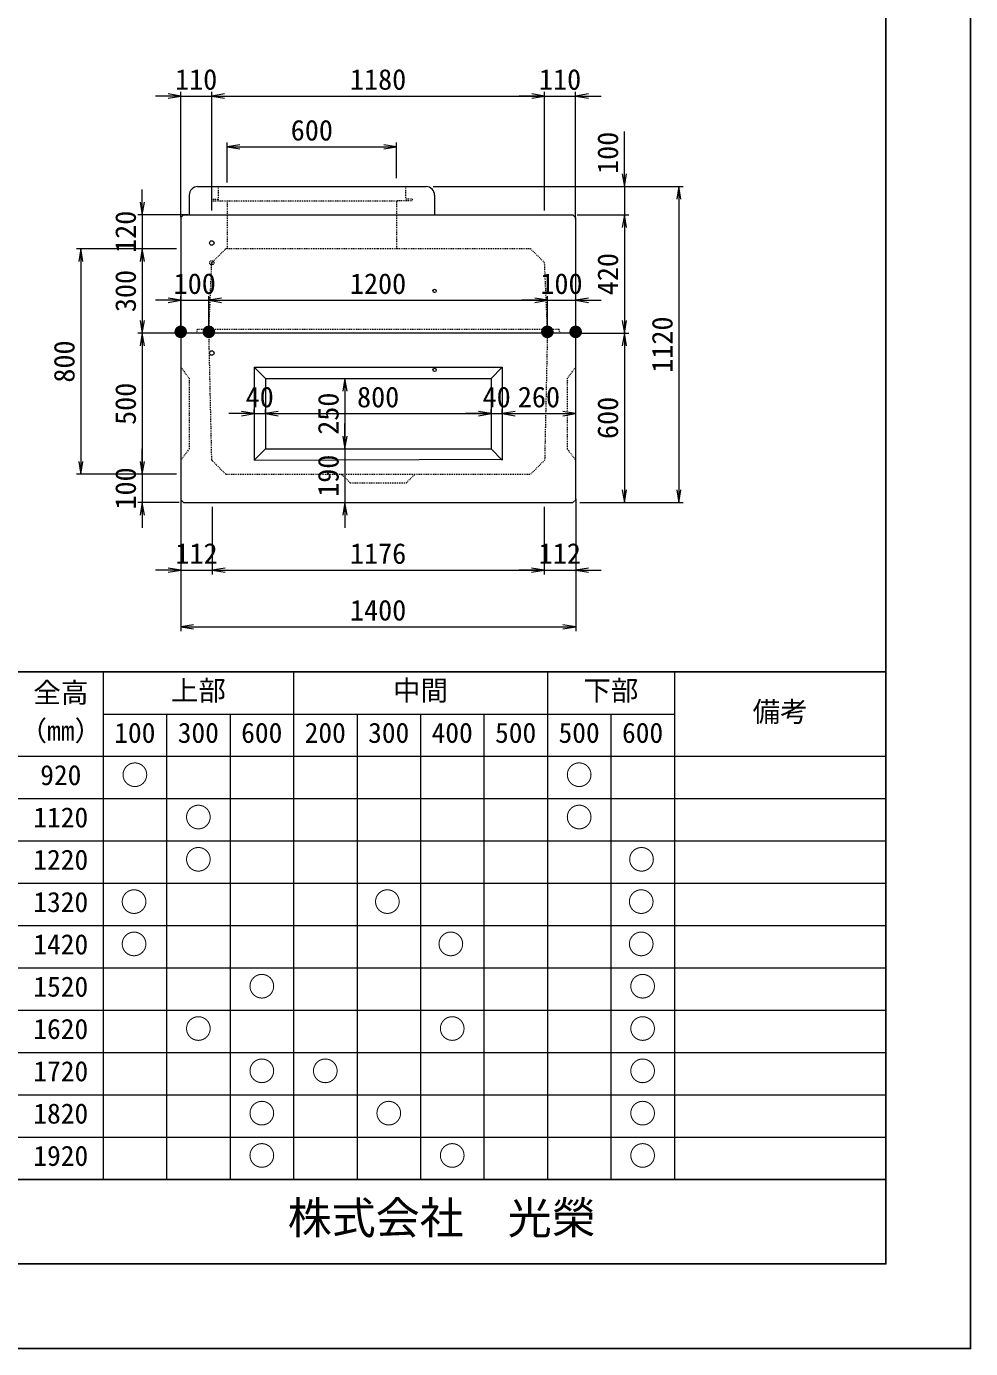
# Model space of a CAD drawing. Units: millimetres, scale not verified. Extents: x -210 to 210, y -148 to 148.
# Drawn here: x 98.4 to 210, y -148.5 to 7.8 of the extents above; entities that cross this region are included whole.
import ezdxf
from ezdxf.enums import TextEntityAlignment as Align

# ---------------------------------------------------------------- set-up
doc = ezdxf.new("R2010")
doc.units = ezdxf.units.MM
doc.header["$PDMODE"] = 32
doc.header["$PDSIZE"] = 0.5
doc.linetypes.add('USER2', pattern=[4.7625, 3.175, -1.5875])
doc.layers.add('0-0', color=7, linetype='Continuous')
for name, color, linetype, lineweight in [('0-1_0', 5, 'Continuous', 25), ('0-2_dims', 2, 'Continuous', 13), ('0-3_pen1実線', 4, 'Continuous', 13), ('0-4_pen2実線', 3, 'Continuous', 13), ('0-5_pen3実線', 7, 'Continuous', 18), ('0-6_pen4実線', 6, 'Continuous', 25), ('0-8_pen2破線', 3, 'USER2', 13), ('0-9_鉄筋１', 7, 'Continuous', 50), ('0-B_draw', 7, 'Continuous', 13)]:
    doc.layers.add(name, color=color, linetype=linetype, lineweight=lineweight)
doc.styles.add('ＭＳ ゴシック', font='')
doc.styles.get('ＭＳ ゴシック').set_extended_font_data('MS Gothic')

# ---------------------------------------------------------------- blocks, each defined once
blk = doc.blocks.new('部分図 1')
at = {"layer": '0-1_0'}
blk.add_lwpolyline([(0, 0), (12600, 0), (12600, 8910), (0, 8910)], close=True, dxfattribs=at)
at = {"layer": '0-2_dims', "lineweight": 18}
for p, q in [((11373, 4120), (11373, 4315)), ((9965, 4135), (9965, 4276)), ((10565, 4150), (10565, 4276)), ((9965, 4261), (10565, 4261)), ((9663.5, 4020), (9663.5, 4110)), ((10695, 4120), (11388, 4120)), ((10710, 4120), (11581, 4120)), ((11373, 4120), (11373, 4020)), ((11566, 4120), (11566, 3000)), ((9825, 4020), (9648.5, 4020)), ((9663.5, 4020), (9663.5, 3900)), ((11205, 4020), (11388, 4020)), ((11205, 4020), (11388, 4020)), ((11373, 4020), (11373, 3930)), ((11373, 4020), (11373, 3600)), ((9770, 3900), (9431, 3900)), ((9446, 3900), (9446, 3100)), ((9785, 3900), (9648.5, 3900)), ((9785, 3900), (9648.5, 3900)), ((9663.5, 3900), (9663.5, 3810)), ((9663.5, 3900), (9663.5, 3600)), ((9800, 3717), (9710, 3717)), ((9800, 3619.1), (9800, 3732)), ((9800, 3717), (9899.7, 3717)), ((9899.7, 3619.1), (9899.7, 3732)), ((9899.7, 3619.1), (9899.7, 3732)), ((9899.7, 3717), (9989.7, 3717)), ((9899.7, 3717), (11099.78, 3717)), ((11099.78, 3717), (11009.78, 3717)), ((11099.78, 3615), (11099.78, 3732)), ((11099.78, 3615), (11099.78, 3732)), ((11099.78, 3717), (11200.1, 3717)), ((11200.1, 3612.84), (11200.1, 3732)), ((11200.1, 3717), (11290.1, 3717)), ((9785, 3600), (9648.5, 3600)), ((9785, 3600), (9648.5, 3600)), ((9663.5, 3600), (9663.5, 3100)), ((11215, 3600), (11388, 3600)), ((11215, 3600), (11388, 3600)), ((11373, 3600), (11373, 3000)), ((10382.1, 3440), (10382.1, 3190)), ((10390.1, 3440), (10397.1, 3440)), ((10060.1, 3315), (10060.1, 3330)), ((10100.1, 3315), (10100.1, 3330)), ((10100.1, 3315), (10100.1, 3330)), ((10900.1, 3315), (10900.1, 3330)), ((10900.1, 3315), (10900.1, 3330)), ((10940.1, 3315), (10940.1, 3330)), ((10940.1, 3315), (10940.1, 3330)), ((11200.1, 3315), (11200.1, 3330)), ((10060.1, 3315), (9970.1, 3315)), ((10060.1, 3315), (10100.1, 3315)), ((10100.1, 3315), (10190.1, 3315)), ((10100.1, 3315), (10900.1, 3315)), ((10900.1, 3315), (10810.1, 3315)), ((10900.1, 3315), (10940.1, 3315)), ((10940.1, 3315), (11030.1, 3315)), ((10940.1, 3315), (11200.1, 3315)), ((10382.1, 3190), (10382.1, 3280)), ((9663.5, 3100), (9663.5, 3190)), ((10382.1, 3190), (10382.1, 3000)), ((10390.1, 3190), (10397.1, 3190)), ((10390.1, 3190), (10397.1, 3190)), ((9770, 3100), (9431, 3100)), ((9785, 3100), (9648.5, 3100)), ((9785, 3100), (9648.5, 3100)), ((9663.5, 3100), (9663.5, 3000)), ((9800.1, 3033.3), (9800.1, 2745)), ((11200.1, 3013), (11200.1, 2745)), ((9795, 3000), (9648.5, 3000)), ((9663.5, 3000), (9663.5, 2910)), ((9912, 2985), (9912, 2745)), ((9912, 2985), (9912, 2745)), ((10364.1, 3000), (10397.1, 3000)), ((10382.1, 3000), (10382.1, 2910)), ((11088.1, 2985), (11088.1, 2745)), ((11088.1, 2985), (11088.1, 2745)), ((11215, 3000), (11388, 3000)), ((11230, 3000), (11581, 3000)), ((9800.1, 2926), (9800.1, 2544)), ((11200.1, 2926), (11200.1, 2544)), ((9800.1, 2760), (9710.1, 2760)), ((9800.1, 2760), (9912, 2760)), ((9912, 2760), (10002, 2760)), ((9912, 2760), (11088.1, 2760)), ((11088.1, 2760), (10998.1, 2760)), ((11088.1, 2760), (11200.1, 2760)), ((11200.1, 2760), (11290.1, 2760)), ((9800.1, 2559), (11200.1, 2559))]:
    blk.add_line(p, q, dxfattribs=at)
for points in [[(10010, 4268.5), (9965, 4261), (10010, 4253.5)], [(10520, 4253.5), (10565, 4261), (10520, 4268.5)], [(11365.5, 4165), (11373, 4120), (11380.5, 4165)], [(11573.5, 4075), (11566, 4120), (11558.5, 4075)], [(9656, 4065), (9663.5, 4020), (9671, 4065)], [(11380.5, 3975), (11373, 4020), (11365.5, 3975)], [(11380.5, 3975), (11373, 4020), (11365.5, 3975)], [(9453.5, 3855), (9446, 3900), (9438.5, 3855)], [(9671, 3855), (9663.5, 3900), (9656, 3855)], [(9671, 3855), (9663.5, 3900), (9656, 3855)], [(9755, 3709.5), (9800, 3717), (9755, 3724.5)], [(9944.7, 3724.5), (9899.7, 3717), (9944.7, 3709.5)], [(9944.7, 3724.5), (9899.7, 3717), (9944.7, 3709.5)], [(11054.78, 3709.5), (11099.78, 3717), (11054.78, 3724.5)], [(11054.78, 3709.5), (11099.78, 3717), (11054.78, 3724.5)], [(11245.1, 3724.5), (11200.1, 3717), (11245.1, 3709.5)], [(9656, 3645), (9663.5, 3600), (9671, 3645)], [(11365.5, 3645), (11373, 3600), (11380.5, 3645)], [(9671, 3555), (9663.5, 3600), (9656, 3555)], [(11380.5, 3555), (11373, 3600), (11365.5, 3555)], [(10389.6, 3395), (10382.1, 3440), (10374.6, 3395)], [(10015.1, 3307.5), (10060.1, 3315), (10015.1, 3322.5)], [(10145.1, 3322.5), (10100.1, 3315), (10145.1, 3307.5)], [(10145.1, 3322.5), (10100.1, 3315), (10145.1, 3307.5)], [(10855.1, 3307.5), (10900.1, 3315), (10855.1, 3322.5)], [(10855.1, 3307.5), (10900.1, 3315), (10855.1, 3322.5)], [(10985.1, 3322.5), (10940.1, 3315), (10985.1, 3307.5)], [(10985.1, 3322.5), (10940.1, 3315), (10985.1, 3307.5)], [(11155.1, 3307.5), (11200.1, 3315), (11155.1, 3322.5)], [(10374.6, 3235), (10382.1, 3190), (10389.6, 3235)], [(10374.6, 3235), (10382.1, 3190), (10389.6, 3235)], [(9438.5, 3145), (9446, 3100), (9453.5, 3145)], [(9656, 3145), (9663.5, 3100), (9671, 3145)], [(9656, 3145), (9663.5, 3100), (9671, 3145)], [(11365.5, 3045), (11373, 3000), (11380.5, 3045)], [(11558.5, 3045), (11566, 3000), (11573.5, 3045)], [(9671, 2955), (9663.5, 3000), (9656, 2955)], [(10389.6, 2955), (10382.1, 3000), (10374.6, 2955)], [(9755.1, 2752.5), (9800.1, 2760), (9755.1, 2767.5)], [(9957, 2767.5), (9912, 2760), (9957, 2752.5)], [(9957, 2767.5), (9912, 2760), (9957, 2752.5)], [(11043.1, 2752.5), (11088.1, 2760), (11043.1, 2767.5)], [(11043.1, 2752.5), (11088.1, 2760), (11043.1, 2767.5)], [(11245.1, 2767.5), (11200.1, 2760), (11245.1, 2752.5)], [(9845.1, 2566.5), (9800.1, 2559), (9845.1, 2551.5)], [(11155.1, 2551.5), (11200.1, 2559), (11155.1, 2566.5)]]:
    blk.add_lwpolyline(points, dxfattribs=at)
at = {"layer": '0-3_pen1実線'}
blk.add_line((10565, 4067.02), (10567.98, 4070), dxfattribs=at)
at = {"layer": '0-4_pen2実線'}
for centre, radius in [((9910, 3920), 8), ((10700, 3750), 6), ((9910.1, 3530), 8), ((10700.1, 3470), 6)]:
    blk.add_circle(centre, radius, dxfattribs=at)
at = {"layer": '0-5_pen3実線'}
for p, q in [((9830, 4090), (9830, 4020)), ((9860, 4120), (10670, 4120)), ((10700, 4090), (10700, 4020)), ((9800, 4010), (9810, 4020)), ((9800, 4010), (9800, 3600)), ((9810, 4020), (11190, 4020)), ((11200, 4010), (11190, 4020)), ((11200, 4010), (11200, 3600)), ((11200, 3600), (9800, 3600)), ((9800.1, 3600), (9800.1, 3010)), ((11200.1, 3010), (11200.1, 3600)), ((10940.1, 3480), (10900.1, 3440)), ((10500.1, 3440), (10900.1, 3440)), ((10900.1, 3440), (10900.1, 3190)), ((10500.1, 3190), (10900.1, 3190)), ((10900.1, 3190), (10940.1, 3150)), ((10060.1, 3150), (10936.8, 3153.3)), ((9800.1, 3010), (9810.1, 3000)), ((11200.1, 3010), (11190.1, 3000)), ((9810.1, 3000), (11190.1, 3000)), ((9525, 2400), (9525, 600)), ((10200, 2400), (10200, 600)), ((11100, 2400), (11100, 600)), ((11550, 2400), (11550, 600)), ((9525, 2250), (11550, 2250)), ((9750, 2250), (9750, 600)), ((9975, 2250), (9975, 600)), ((10425, 2250), (10425, 600)), ((10650, 2250), (10650, 600)), ((10875, 2250), (10875, 600)), ((11325, 2250), (11325, 600)), ((7850, 2100), (12300, 2100)), ((7850, 1950), (12300, 1950)), ((7850, 1800), (12300, 1800)), ((7850, 1650), (12300, 1650)), ((7850, 1500), (12300, 1500)), ((7850, 1350), (12300, 1350)), ((7850, 1200), (12300, 1200)), ((7850, 1050), (12300, 1050)), ((7850, 900), (12300, 900)), ((7850, 750), (12300, 750))]:
    blk.add_line(p, q, dxfattribs=at)
blk.add_lwpolyline([(10500.1, 3480), (10940.1, 3480), (10940.1, 3150)], dxfattribs=at)
for centre, start, end in [((9860, 4090), 90, 180), ((10670, 4090), 0, 90)]:
    blk.add_arc(centre, 30, start, end, dxfattribs=at)
at = {"layer": '0-6_pen4実線'}
for p, q in [((12300, 3600), (12300, 2100)), ((7850, 2400), (12300, 2400)), ((12300, 2100), (12300, 600)), ((300, 600), (12300, 600))]:
    blk.add_line(p, q, dxfattribs=at)
blk.add_lwpolyline([(300, 300), (12300, 300), (12300, 8610), (300, 8610)], close=True, dxfattribs=at)
at = {"layer": '0-8_pen2破線'}
for p, q in [((9933, 4120), (9933, 4070)), ((10597, 4120), (10597, 4076)), ((9909, 4076), (9909, 4070)), ((9909, 4076), (9933, 4076)), ((9909, 4070), (10565, 4070)), ((9965, 4070), (9965, 4020)), ((10621, 4070), (10565, 4070)), ((10565, 4070), (10565, 4020)), ((10621, 4076), (10597, 4076)), ((10621, 4076), (10621, 4070)), ((9965, 4020), (9965, 3900)), ((10565, 4020), (10565, 3900)), ((9910, 3850), (9960, 3900)), ((10500, 3900), (9960, 3900)), ((11040, 3900), (10500, 3900)), ((9900, 3615), (9910, 3850)), ((9910.1, 3150), (9900.1, 3600)), ((9800.1, 3480), (9830.1, 3440)), ((11200.1, 3480), (11170.1, 3440)), ((9830.1, 3440), (9830.1, 3190)), ((11170.1, 3440), (11170.1, 3190)), ((9830.1, 3190), (9800.1, 3150)), ((11170.1, 3190), (11200.1, 3150)), ((9960.1, 3100), (9910.1, 3150)), ((9960.1, 3100), (11040.1, 3100)), ((10400.1, 3070), (10370.1, 3100))]:
    blk.add_line(p, q, dxfattribs=at)
for points in [[(11100, 3615), (11090, 3850), (11040, 3900)], [(9860, 3615), (9855, 3600), (9860, 3615), (11140, 3615), (11145, 3600), (11140, 3615)], [(11099.78, 3600), (11090.1, 3150), (11040.1, 3100)], [(10400.1, 3070), (10600.1, 3070), (10630.1, 3100)]]:
    blk.add_lwpolyline(points, dxfattribs=at)
blk.add_point((9910, 3850), dxfattribs=at)
at = {"layer": '0-9_鉄筋１', "lineweight": 13}
for p, q in [((9800, 4012), (9800, 4456)), ((9909.8, 4035), (9909.8, 4456)), ((9909.8, 4050), (9909.8, 4456)), ((11090, 4035), (11090, 4456)), ((11090, 4035), (11090, 4456)), ((11200, 4005), (11200, 4456)), ((9800, 4441), (9710, 4441)), ((9800, 4441), (9909.8, 4441)), ((9909.8, 4441), (9999.8, 4441)), ((9909.8, 4441), (11090, 4441)), ((11090, 4441), (11000, 4441)), ((11090, 4441), (11200, 4441)), ((11200, 4441), (11290, 4441))]:
    blk.add_line(p, q, dxfattribs=at)
for points in [[(9755, 4433.5), (9800, 4441), (9755, 4448.5)], [(9954.8, 4448.5), (9909.8, 4441), (9954.8, 4433.5)], [(9954.8, 4448.5), (9909.8, 4441), (9954.8, 4433.5)], [(11045, 4433.5), (11090, 4441), (11045, 4448.5)], [(11045, 4433.5), (11090, 4441), (11045, 4448.5)], [(11245, 4448.5), (11200, 4441), (11245, 4433.5)]]:
    blk.add_lwpolyline(points, dxfattribs=at)
at = {"layer": '0-B_draw'}
for p, q in [((10060.1, 3480), (10060.1, 3150)), ((10060.1, 3480), (10100.1, 3440)), ((10060.1, 3480), (10500.1, 3480)), ((10100.1, 3440), (10100.1, 3190)), ((10100.1, 3440), (10500.1, 3440)), ((10100.1, 3190), (10060.1, 3150)), ((10100.1, 3190), (10500.1, 3190))]:
    blk.add_line(p, q, dxfattribs=at)
at = {"layer": '0-2_dims', "color": 7, "style": 'ＭＳ ゴシック'}
for s, p in [('600', (10190, 4261.5)), ('100', (9774.85, 3717.5)), ('1200', (10399.74, 3717.5)), ('100', (11074.94, 3717.5)), ('40', (10030.1, 3315.5)), ('800', (10425.1, 3315.5)), ('40', (10870.1, 3315.5)), ('260', (10995.1, 3315.5)), ('112', (9781.05, 2760.5)), ('1176', (10400.05, 2760.5)), ('112', (11069.1, 2760.5)), ('1400', (10400.1, 2559.5))]:
    blk.add_text(s, height=73.31, dxfattribs=at).set_placement(p, align=Align.BOTTOM_LEFT)
for s, p in [('100', (11372.5, 4165)), ('120', (9663, 3885)), ('420', (11372.5, 3735)), ('300', (9663, 3675)), ('1120', (11565.5, 3460)), ('800', (9445.5, 3425)), ('500', (9663, 3275)), ('250', (10381.6, 3240)), ('600', (11372.5, 3225)), ('190', (10381.6, 3020)), ('100', (9663, 2975))]:
    blk.add_text(s, height=73.31, rotation=90, dxfattribs=at).set_placement(p, align=Align.BOTTOM_LEFT)
at = {"layer": '0-2_dims', "style": 'ＭＳ ゴシック'}
for p in [(9774.99, 3575), (9874.69, 3575), (11074.7, 3575), (11175.06, 3575)]:
    blk.add_text('●', height=36.66, dxfattribs=at).set_placement(p, align=Align.BOTTOM_LEFT)
at = {"layer": '0-5_pen3実線', "style": 'ＭＳ ゴシック'}
for s, height, p in [('全高', 71.47, (9277.52, 2268.76)), ('上部', 71.51, (9764.96, 2276.23)), ('中間', 71.46, (10552.52, 2276.26)), ('下部', 71.52, (11227.45, 2276.23)), ('備考', 71.45, (11827.54, 2201.27)), ('（mm）', 71.49, (9228.73, 2133.74)), ('100', 71.47, (9564.39, 2126.26)), ('300', 71.47, (9789.39, 2126.26)), ('600', 71.48, (10014.38, 2126.25)), ('200', 71.47, (10239.39, 2126.26)), ('300', 71.47, (10464.39, 2126.26)), ('400', 71.46, (10689.4, 2126.27)), ('500', 71.47, (10914.39, 2126.26)), ('500', 71.47, (11139.39, 2126.26)), ('600', 71.48, (11364.38, 2126.25)), ('920', 71.47, (9301.88, 1976.26)), ('○', 71.37, (9588.83, 1976.33)), ('○', 71.37, (11163.83, 1976.33)), ('○', 71.37, (9813.83, 1826.33)), ('○', 71.37, (11163.83, 1826.33)), ('1120', 71.47, (9277.51, 1826.26)), ('1220', 71.47, (9277.51, 1676.26)), ('○', 71.37, (9813.83, 1676.33)), ('○', 71.37, (11384.83, 1676.33)), ('1320', 71.47, (9277.51, 1526.26)), ('○', 71.37, (9585.83, 1526.33)), ('○', 71.37, (10483.83, 1526.33)), ('○', 71.37, (11383.83, 1526.33)), ('1420', 71.47, (9277.51, 1376.26)), ('○', 71.37, (9585.83, 1376.33)), ('○', 71.37, (10708.83, 1376.33)), ('○', 71.37, (11383.83, 1376.33)), ('1520', 71.47, (9277.51, 1226.26)), ('○', 71.37, (10038.83, 1226.33)), ('○', 71.37, (11388.83, 1226.33)), ('○', 71.37, (9813.83, 1076.33)), ('○', 71.37, (10713.83, 1076.33)), ('○', 71.37, (11388.83, 1076.33)), ('1620', 71.47, (9277.51, 1076.26)), ('1720', 71.47, (9277.51, 926.26)), ('○', 71.37, (10038.83, 926.33)), ('○', 71.37, (10263.83, 926.33)), ('○', 71.37, (11388.83, 926.33)), ('1820', 71.47, (9277.51, 776.26)), ('○', 71.37, (10038.83, 776.33)), ('○', 71.37, (10488.83, 776.33)), ('○', 71.37, (11388.83, 776.33)), ('1920', 71.47, (9277.51, 626.26)), ('○', 71.37, (10038.83, 626.33)), ('○', 71.37, (10713.83, 626.33)), ('○', 71.37, (11388.83, 626.33)), ('株式会社\u3000光榮', 114.4, (10179.07, 372.01))]:
    blk.add_text(s, height=height, dxfattribs=at).set_placement(p, align=Align.BOTTOM_LEFT)
at = {"layer": '0-9_鉄筋１', "style": 'ＭＳ ゴシック'}
for s, p in [('110', (9779.9, 4441.5)), ('1180', (10399.9, 4441.5)), ('110', (11070, 4441.5))]:
    blk.add_text(s, height=73.31, dxfattribs=at).set_placement(p, align=Align.BOTTOM_LEFT)

msp = doc.modelspace()

# ---------------------------------------------------------------- block references
at = {"layer": '0-0', "xscale": 0.03333333, "yscale": 0.03333333}
msp.add_blockref('部分図 1', (-210, -148.5), dxfattribs=at)

doc.saveas('drawing.dxf')
